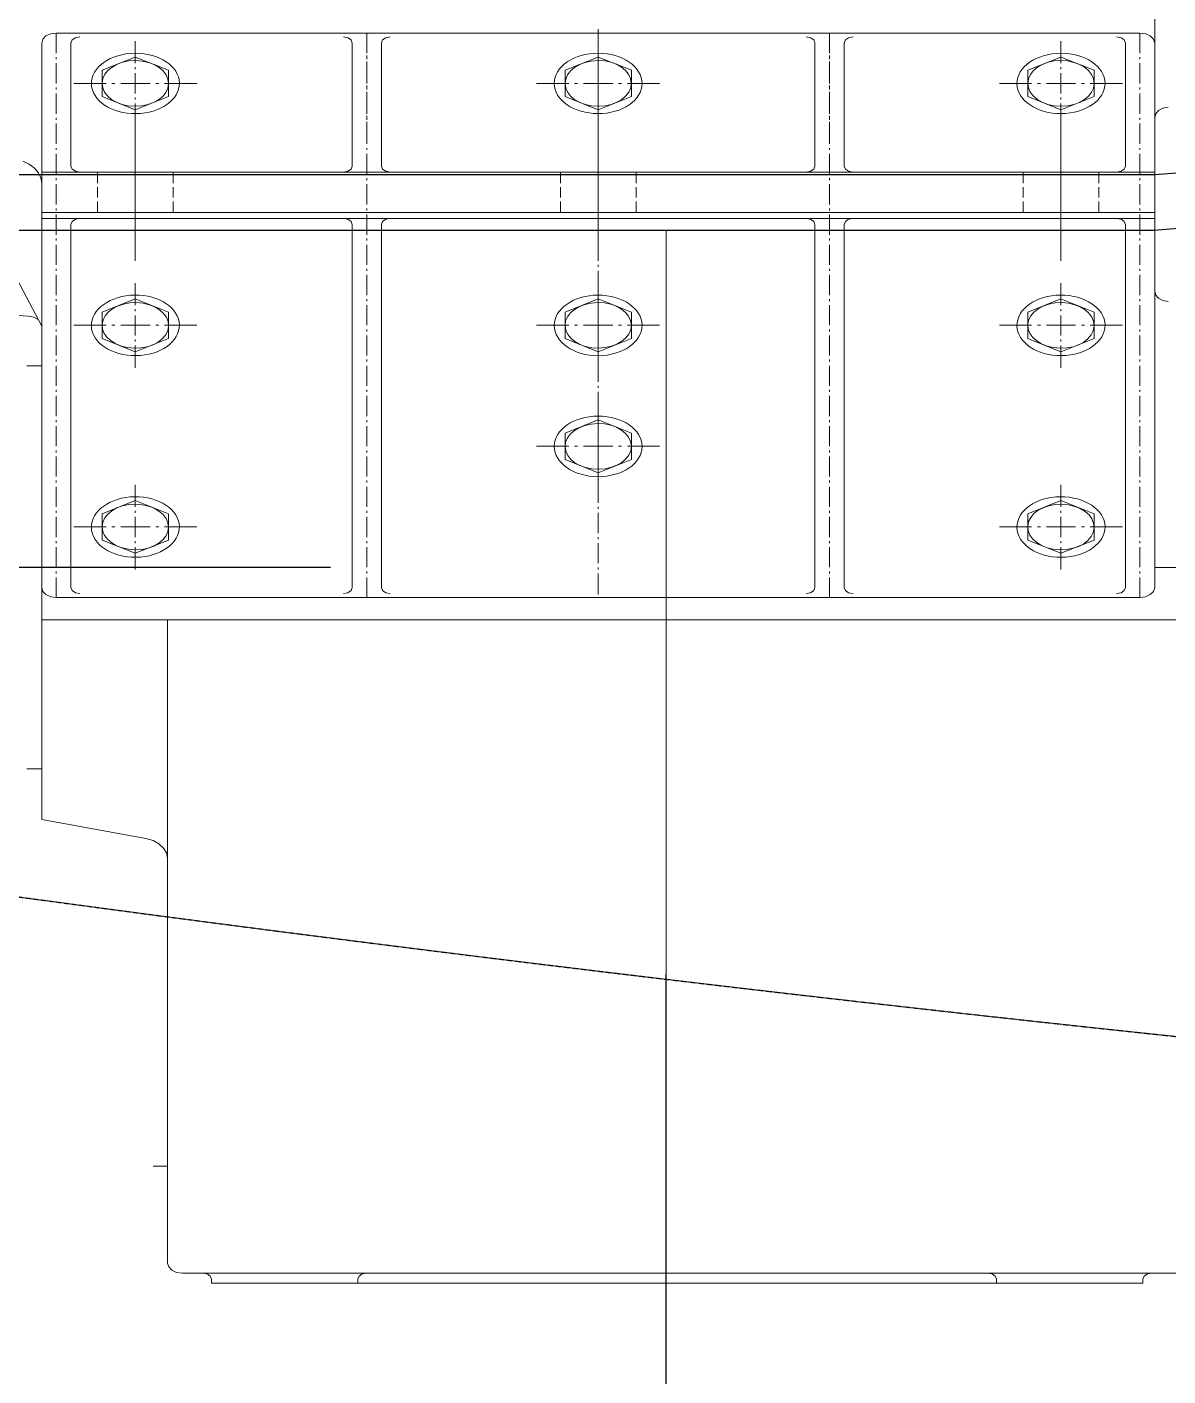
# Model space of a CAD drawing. Header units: inches. Extents: x 23291 to 181956, y 9161 to 51408.
# Drawn here: x 112260 to 112780, y 35980 to 36594 of the extents above; entities that cross this region are included whole.
import ezdxf

# ---------------------------------------------------------------- set-up
doc = ezdxf.new("R2010")
doc.units = ezdxf.units.IN
doc.header["$MEASUREMENT"] = 0
doc.linetypes.add('CENTER', pattern=[2, 1.25, -0.25, 0.25, -0.25])
doc.linetypes.add('HIDDEN2', pattern=[0.1875, 0.125, -0.0625])
doc.layers.add('1', color=3, linetype='Continuous')
doc.layers.add('Floor', color=3, linetype='Continuous')
doc.layers.add('Dim', color=6, linetype='Continuous', lineweight=13)

# ---------------------------------------------------------------- blocks, each defined once
blk = doc.blocks.new('5')
at = {"layer": '1', "lineweight": 13}
for p, q in [((224.99712, -22.33207), (224.99712, -21.90107)), ((224.53773, -22.11195), (224.53977, -22.11104)), ((224.53977, -22.11104), (224.54201, -22.11076)), ((224.99102, -22.11076), (224.54201, -22.11076)), ((224.54201, -22.11076), (224.54201, -22.11909)), ((224.67067, -22.11832), (224.67067, -22.11076)), ((224.67067, -22.11076), (224.67067, -22.11909)), ((224.76657, -22.10908), (224.76657, -22.11741)), ((224.86245, -22.11909), (224.86245, -22.11076)), ((224.86245, -22.11076), (224.86245, -22.11832)), ((224.99102, -22.11909), (224.99102, -22.11076)), ((224.99102, -22.11076), (224.99338, -22.11104)), ((224.99338, -22.11104), (224.9953, -22.11195)), ((224.536, -22.11489), (224.53641, -22.11328)), ((224.536, -22.3404), (224.536, -22.11489)), ((224.53641, -22.11328), (224.53773, -22.11195)), ((224.54812, -22.11489), (224.54861, -22.11363)), ((224.54812, -22.16586), (224.54812, -22.11489)), ((224.54861, -22.11363), (224.54995, -22.11272)), ((224.54995, -22.11272), (224.55178, -22.11237)), ((224.57478, -22.11405), (224.57478, -22.12329)), ((224.57478, -22.11524), (224.57478, -22.12329)), ((224.66101, -22.11237), (224.66283, -22.11272)), ((224.66283, -22.11272), (224.66415, -22.11363)), ((224.66415, -22.11363), (224.66457, -22.11489)), ((224.66458, -22.11489), (224.66458, -22.16586)), ((224.67679, -22.11489), (224.6772, -22.11363)), ((224.67679, -22.16586), (224.67679, -22.11489)), ((224.6772, -22.11363), (224.67851, -22.11272)), ((224.67851, -22.11272), (224.68033, -22.11237)), ((224.76657, -22.11524), (224.76657, -22.12329)), ((224.85268, -22.11237), (224.85452, -22.11272)), ((224.85452, -22.11272), (224.85584, -22.11363)), ((224.85584, -22.11363), (224.85635, -22.11489)), ((224.85635, -22.11489), (224.85635, -22.16586)), ((224.86846, -22.11489), (224.86897, -22.11363)), ((224.86846, -22.16586), (224.86846, -22.11489)), ((224.86897, -22.11363), (224.8703, -22.11272)), ((224.8703, -22.11272), (224.87214, -22.11237)), ((224.95824, -22.11405), (224.95824, -22.12329)), ((224.95824, -22.11524), (224.95824, -22.12329)), ((224.98134, -22.11237), (224.98319, -22.11272)), ((224.98319, -22.11272), (224.98451, -22.11363)), ((224.98451, -22.11363), (224.98502, -22.11489)), ((224.98502, -22.11489), (224.98502, -22.16586)), ((224.9953, -22.11195), (224.99663, -22.11328)), ((224.99663, -22.11328), (224.99712, -22.11489)), ((224.99712, -22.11489), (224.99712, -22.3404)), ((224.54201, -22.12077), (224.54201, -22.12161)), ((224.56103, -22.12616), (224.57478, -22.12069)), ((224.57478, -22.1207), (224.58852, -22.12616)), ((224.67067, -22.12), (224.67067, -22.12085)), ((224.67067, -22.12077), (224.67067, -22.12161)), ((224.67067, -22.12252), (224.67067, -22.13086)), ((224.75282, -22.12616), (224.76656, -22.12069)), ((224.76657, -22.11909), (224.76657, -22.11993)), ((224.76657, -22.1207), (224.7803, -22.12616)), ((224.76657, -22.12161), (224.76657, -22.12994)), ((224.86245, -22.12), (224.86245, -22.12085)), ((224.86245, -22.12077), (224.86245, -22.12161)), ((224.86245, -22.12252), (224.86245, -22.13086)), ((224.94451, -22.12616), (224.95825, -22.12069)), ((224.95824, -22.1207), (224.97199, -22.12616)), ((224.99102, -22.12077), (224.99102, -22.12161)), ((224.54201, -22.12329), (224.54201, -22.13162)), ((224.56103, -22.13709), (224.56103, -22.12616)), ((224.57478, -22.12574), (224.57478, -22.1249)), ((224.57478, -22.1249), (224.57478, -22.12574)), ((224.57478, -22.13576), (224.57478, -22.12742)), ((224.57478, -22.12742), (224.57478, -22.13576)), ((224.58851, -22.12616), (224.58851, -22.13709)), ((224.67067, -22.12329), (224.67067, -22.13162)), ((224.75282, -22.13709), (224.75282, -22.12616)), ((224.76657, -22.1249), (224.76657, -22.12574)), ((224.76657, -22.12742), (224.76657, -22.13576)), ((224.78031, -22.12616), (224.78031, -22.13709)), ((224.86245, -22.12329), (224.86245, -22.13162)), ((224.94451, -22.13709), (224.94451, -22.12616)), ((224.95824, -22.12574), (224.95824, -22.1249)), ((224.95824, -22.1249), (224.95824, -22.12574)), ((224.95824, -22.13576), (224.95824, -22.12742)), ((224.95824, -22.12742), (224.95824, -22.13576)), ((224.97199, -22.12616), (224.97199, -22.13709)), ((224.99102, -22.12329), (224.99102, -22.13162)), ((224.54201, -22.1333), (224.54201, -22.13414)), ((224.56268, -22.13162), (224.54934, -22.13162)), ((224.55095, -22.13162), (224.56268, -22.13162)), ((224.56511, -22.13162), (224.56633, -22.13162)), ((224.56633, -22.13162), (224.56511, -22.13162)), ((224.56878, -22.13162), (224.5809, -22.13162)), ((224.5809, -22.13162), (224.56878, -22.13162)), ((224.58334, -22.13162), (224.58456, -22.13162)), ((224.58456, -22.13162), (224.58334, -22.13162)), ((224.60033, -22.13162), (224.5869, -22.13162)), ((224.5986, -22.13162), (224.5869, -22.13162)), ((224.67067, -22.13254), (224.67067, -22.13338)), ((224.67067, -22.1333), (224.67067, -22.13414)), ((224.75445, -22.13162), (224.74102, -22.13162)), ((224.74275, -22.13162), (224.75445, -22.13162)), ((224.7568, -22.13162), (224.75801, -22.13162)), ((224.75801, -22.13162), (224.7568, -22.13162)), ((224.76046, -22.13162), (224.77257, -22.13162)), ((224.77257, -22.13162), (224.76046, -22.13162)), ((224.76657, -22.13162), (224.76657, -22.13247)), ((224.77501, -22.13162), (224.77623, -22.13162)), ((224.77623, -22.13162), (224.77501, -22.13162)), ((224.79039, -22.13162), (224.77867, -22.13162)), ((224.79201, -22.13162), (224.77868, -22.13162)), ((224.86245, -22.13254), (224.86245, -22.13338)), ((224.86245, -22.1333), (224.86245, -22.13414)), ((224.94613, -22.13162), (224.93279, -22.13162)), ((224.93443, -22.13162), (224.94613, -22.13162)), ((224.94858, -22.13162), (224.94981, -22.13162)), ((224.94981, -22.13162), (224.94858, -22.13162)), ((224.95225, -22.13162), (224.96434, -22.13162)), ((224.96434, -22.13162), (224.95225, -22.13162)), ((224.9668, -22.13162), (224.96802, -22.13162)), ((224.96802, -22.13162), (224.9668, -22.13162)), ((224.98378, -22.13162), (224.97037, -22.13162)), ((224.98207, -22.13162), (224.97037, -22.13162)), ((224.99102, -22.1333), (224.99102, -22.13414)), ((224.54201, -22.13575), (224.54201, -22.14416)), ((224.57478, -22.14255), (224.56104, -22.13709)), ((224.58851, -22.13709), (224.57478, -22.14255)), ((224.57478, -22.13828), (224.57478, -22.13743)), ((224.57478, -22.13743), (224.57478, -22.13828)), ((224.67067, -22.13506), (224.67067, -22.14338)), ((224.67067, -22.13575), (224.67067, -22.14416)), ((224.76657, -22.14255), (224.75283, -22.13709)), ((224.76657, -22.13414), (224.76657, -22.14247)), ((224.78031, -22.13709), (224.76657, -22.14255)), ((224.76657, -22.13743), (224.76657, -22.13828)), ((224.86245, -22.13506), (224.86245, -22.14338)), ((224.86245, -22.13575), (224.86245, -22.14416)), ((224.95824, -22.14255), (224.94451, -22.13709)), ((224.95824, -22.13828), (224.95824, -22.13743)), ((224.95824, -22.13743), (224.95824, -22.13828)), ((224.97199, -22.13709), (224.95825, -22.14255)), ((224.99102, -22.13575), (224.99102, -22.14416)), ((224.57478, -22.14801), (224.57478, -22.13996)), ((224.57478, -22.13996), (224.57478, -22.14913)), ((224.67067, -22.14507), (224.67067, -22.14591)), ((224.76657, -22.13996), (224.76657, -22.14801)), ((224.76657, -22.14416), (224.76657, -22.145)), ((224.86245, -22.14507), (224.86245, -22.14591)), ((224.95824, -22.14801), (224.95824, -22.13996)), ((224.95824, -22.13996), (224.95824, -22.14913)), ((224.99712, -22.1457), (224.99754, -22.14416)), ((224.99754, -22.14416), (224.99865, -22.1429)), ((224.99865, -22.1429), (225.0005, -22.14191)), ((225.0005, -22.14191), (225.00263, -22.14149)), ((224.54201, -22.14583), (224.54201, -22.14668)), ((224.54201, -22.14828), (224.54201, -22.15669)), ((224.57478, -22.15585), (224.57478, -22.14828)), ((224.67067, -22.14583), (224.67067, -22.14668)), ((224.67067, -22.14759), (224.67067, -22.15522)), ((224.67067, -22.14828), (224.67067, -22.15669)), ((224.76657, -22.14668), (224.76657, -22.15501)), ((224.76657, -22.15585), (224.76657, -22.14828)), ((224.86245, -22.14583), (224.86245, -22.14668)), ((224.86245, -22.14759), (224.86245, -22.15522)), ((224.86245, -22.14828), (224.86245, -22.15669)), ((224.95824, -22.15585), (224.95824, -22.14828)), ((224.99102, -22.14583), (224.99102, -22.14668)), ((224.99102, -22.14828), (224.99102, -22.15669)), ((224.57478, -22.16047), (224.57478, -22.15256)), ((224.76657, -22.16047), (224.76657, -22.15256)), ((224.95824, -22.16047), (224.95824, -22.15256)), ((224.54201, -22.15837), (224.54201, -22.15914)), ((224.54201, -22.16082), (224.54201, -22.16922)), ((224.57478, -22.15837), (224.57478, -22.15753)), ((224.57478, -22.16838), (224.57478, -22.15998)), ((224.67067, -22.15837), (224.67067, -22.15914)), ((224.67067, -22.16082), (224.67067, -22.16922)), ((224.76657, -22.15669), (224.76657, -22.15753)), ((224.76657, -22.15837), (224.76657, -22.15753)), ((224.76657, -22.15914), (224.76657, -22.16754)), ((224.76657, -22.16838), (224.76657, -22.15998)), ((224.86245, -22.15837), (224.86245, -22.15914)), ((224.86245, -22.16082), (224.86245, -22.16922)), ((224.95824, -22.15837), (224.95824, -22.15753)), ((224.95824, -22.16838), (224.95824, -22.15998)), ((224.99102, -22.15837), (224.99102, -22.15914)), ((224.99102, -22.16082), (224.99102, -22.16922)), ((224.49977, -22.16362), (224.53601, -22.2321)), ((224.52825, -22.16376), (224.53081, -22.16509)), ((224.53081, -22.16509), (224.53305, -22.1667)), ((224.53305, -22.1667), (224.53468, -22.16859)), ((224.54861, -22.16712), (224.54811, -22.16586)), ((224.54995, -22.16803), (224.54861, -22.16712)), ((224.57478, -22.16299), (224.57478, -22.16215)), ((224.57478, -22.173), (224.57478, -22.16467)), ((224.66415, -22.16712), (224.66284, -22.16803)), ((224.66458, -22.16586), (224.66415, -22.16712)), ((224.6772, -22.16712), (224.67679, -22.16586)), ((224.67852, -22.16803), (224.6772, -22.16712)), ((224.76657, -22.16299), (224.76657, -22.16215)), ((224.76657, -22.173), (224.76657, -22.16467)), ((224.85584, -22.16712), (224.85452, -22.16803)), ((224.85635, -22.16586), (224.85584, -22.16712)), ((224.86897, -22.16712), (224.86846, -22.16586)), ((224.8703, -22.16803), (224.86897, -22.16712)), ((224.95824, -22.16299), (224.95824, -22.16215)), ((224.95824, -22.173), (224.95824, -22.16467)), ((224.98451, -22.16712), (224.98319, -22.16803)), ((224.98502, -22.16586), (224.98451, -22.16712)), ((224.53468, -22.16859), (224.53559, -22.17069)), ((224.53559, -22.17069), (224.536, -22.17287)), ((224.99712, -22.16838), (224.536, -22.16838)), ((224.536, -22.17286), (224.536, -22.43646)), ((224.54201, -22.1709), (224.54201, -22.17168)), ((224.55178, -22.16838), (224.54995, -22.16803)), ((224.55911, -22.17293), (224.55911, -22.16838)), ((224.57478, -22.1709), (224.57478, -22.17006)), ((224.57478, -22.18091), (224.57478, -22.17251)), ((224.59046, -22.17293), (224.59046, -22.16838)), ((224.66284, -22.16803), (224.66101, -22.16838)), ((224.67067, -22.1709), (224.67067, -22.17168)), ((224.68033, -22.16838), (224.67852, -22.16803)), ((224.75088, -22.17293), (224.75088, -22.16838)), ((224.76657, -22.16922), (224.76657, -22.17006)), ((224.76657, -22.1709), (224.76657, -22.17006)), ((224.76657, -22.17167), (224.76657, -22.18007)), ((224.76657, -22.18091), (224.76657, -22.17251)), ((224.78224, -22.17293), (224.78224, -22.16838)), ((224.85452, -22.16803), (224.85268, -22.16838)), ((224.86245, -22.1709), (224.86245, -22.17168)), ((224.87213, -22.16838), (224.8703, -22.16803)), ((224.94267, -22.17293), (224.94267, -22.16838)), ((224.95824, -22.1709), (224.95824, -22.17006)), ((224.95824, -22.18091), (224.95824, -22.17251)), ((224.97393, -22.17293), (224.97393, -22.16838)), ((224.98319, -22.16803), (224.98134, -22.16838)), ((224.99102, -22.1709), (224.99102, -22.17168)), ((224.54201, -22.17335), (224.54201, -22.18176)), ((224.55911, -22.17881), (224.55911, -22.17461)), ((224.57478, -22.17552), (224.57478, -22.17468)), ((224.57478, -22.18553), (224.57478, -22.1772)), ((224.59046, -22.17881), (224.59046, -22.17461)), ((224.67067, -22.17335), (224.67067, -22.18176)), ((224.75088, -22.17881), (224.75088, -22.17461)), ((224.76657, -22.17552), (224.76657, -22.17468)), ((224.76657, -22.18553), (224.76657, -22.1772)), ((224.78224, -22.17881), (224.78224, -22.17461)), ((224.86245, -22.17335), (224.86245, -22.18176)), ((224.94267, -22.17881), (224.94267, -22.17461)), ((224.95824, -22.17552), (224.95824, -22.17468)), ((224.95824, -22.18553), (224.95824, -22.1772)), ((224.97393, -22.17881), (224.97393, -22.17461)), ((224.99102, -22.17335), (224.99102, -22.18176)), ((224.54201, -22.18337), (224.54201, -22.18421)), ((224.55911, -22.18504), (224.55911, -22.18049)), ((224.57478, -22.18337), (224.57478, -22.1826)), ((224.59046, -22.18504), (224.59046, -22.18049)), ((224.67067, -22.18337), (224.67067, -22.18421)), ((224.75088, -22.18504), (224.75088, -22.18049)), ((224.76657, -22.18176), (224.76657, -22.1826)), ((224.76657, -22.18337), (224.76657, -22.1826)), ((224.78224, -22.18504), (224.78224, -22.18049)), ((224.86245, -22.18337), (224.86245, -22.18421)), ((224.94267, -22.18504), (224.94267, -22.18049)), ((224.95824, -22.18337), (224.95824, -22.1826)), ((224.97393, -22.18504), (224.97393, -22.18049)), ((224.99102, -22.18337), (224.99102, -22.18421)), ((224.536, -22.18504), (224.99712, -22.18504)), ((224.536, -22.18757), (224.99712, -22.18757)), ((224.54201, -22.18588), (224.54201, -22.19429)), ((224.54812, -22.19009), (224.54861, -22.18883)), ((224.54861, -22.18883), (224.54995, -22.18791)), ((224.54995, -22.18791), (224.55178, -22.18756)), ((224.57478, -22.19345), (224.57478, -22.18504)), ((224.57478, -22.18806), (224.57478, -22.18722)), ((224.57478, -22.19764), (224.57478, -22.18974)), ((224.66101, -22.18757), (224.66283, -22.18791)), ((224.66283, -22.18791), (224.66415, -22.18883)), ((224.66415, -22.18883), (224.66457, -22.19009)), ((224.67067, -22.18588), (224.67067, -22.19429)), ((224.67679, -22.19009), (224.6772, -22.18883)), ((224.6772, -22.18883), (224.67851, -22.18791)), ((224.67851, -22.18791), (224.68033, -22.18756)), ((224.76657, -22.18421), (224.76657, -22.1926)), ((224.76657, -22.19345), (224.76657, -22.18504)), ((224.76657, -22.18806), (224.76657, -22.18722)), ((224.76657, -22.19764), (224.76657, -22.18974)), ((224.85268, -22.18757), (224.85452, -22.18791)), ((224.85452, -22.18791), (224.85584, -22.18883)), ((224.85584, -22.18883), (224.85635, -22.19009)), ((224.86245, -22.18588), (224.86245, -22.19429)), ((224.86846, -22.19009), (224.86897, -22.18883)), ((224.86897, -22.18883), (224.8703, -22.18791)), ((224.8703, -22.18791), (224.87214, -22.18756)), ((224.95824, -22.19345), (224.95824, -22.18504)), ((224.95824, -22.18806), (224.95824, -22.18722)), ((224.95824, -22.19764), (224.95824, -22.18974)), ((224.98134, -22.18757), (224.98319, -22.18791)), ((224.98319, -22.18791), (224.98451, -22.18883)), ((224.98451, -22.18883), (224.98502, -22.19009)), ((224.99102, -22.18588), (224.99102, -22.19429)), ((224.54812, -22.34041), (224.54812, -22.19009)), ((224.57478, -22.1959), (224.57478, -22.19505)), ((224.66458, -22.19009), (224.66458, -22.34041)), ((224.67679, -22.34041), (224.67679, -22.19009)), ((224.76657, -22.19429), (224.76657, -22.19506)), ((224.76657, -22.1959), (224.76657, -22.19505)), ((224.85635, -22.19009), (224.85635, -22.34041)), ((224.86846, -22.34041), (224.86846, -22.19009)), ((224.95824, -22.1959), (224.95824, -22.19505)), ((224.98502, -22.19009), (224.98502, -22.34041)), ((224.54201, -22.1959), (224.54201, -22.19674)), ((224.54201, -22.19841), (224.54201, -22.20675)), ((224.57478, -22.20514), (224.57478, -22.19758)), ((224.67067, -22.1959), (224.67067, -22.19674)), ((224.67067, -22.19841), (224.67067, -22.20675)), ((224.76657, -22.19674), (224.76657, -22.20514)), ((224.76657, -22.20514), (224.76657, -22.19758)), ((224.86245, -22.1959), (224.86245, -22.19674)), ((224.86245, -22.19841), (224.86245, -22.20675)), ((224.95824, -22.20514), (224.95824, -22.19758)), ((224.99102, -22.1959), (224.99102, -22.19674)), ((224.99102, -22.19841), (224.99102, -22.20675)), ((224.54201, -22.20843), (224.54201, -22.20927)), ((224.54201, -22.21095), (224.54201, -22.21928)), ((224.67067, -22.20843), (224.67067, -22.20927)), ((224.67067, -22.21095), (224.67067, -22.21928)), ((224.76657, -22.20675), (224.76657, -22.20759)), ((224.76657, -22.20927), (224.76657, -22.21767)), ((224.86245, -22.20843), (224.86245, -22.20927)), ((224.86245, -22.21095), (224.86245, -22.21928)), ((224.99102, -22.20843), (224.99102, -22.20927)), ((224.99102, -22.21095), (224.99102, -22.21928)), ((224.57478, -22.21431), (224.57478, -22.22348)), ((224.57478, -22.21543), (224.57478, -22.22348)), ((224.76657, -22.21543), (224.76657, -22.22348)), ((224.95824, -22.21431), (224.95824, -22.22348)), ((224.95824, -22.21543), (224.95824, -22.22348)), ((224.54201, -22.22096), (224.54201, -22.2218)), ((224.56103, -22.22634), (224.57478, -22.22089)), ((224.57478, -22.22089), (224.58852, -22.22635)), ((224.67067, -22.22096), (224.67067, -22.2218)), ((224.75282, -22.22634), (224.76656, -22.22089)), ((224.76657, -22.21928), (224.76657, -22.22012)), ((224.76657, -22.22089), (224.7803, -22.22635)), ((224.76657, -22.2218), (224.76657, -22.2302)), ((224.86245, -22.22096), (224.86245, -22.2218)), ((224.94451, -22.22634), (224.95825, -22.22089)), ((224.95824, -22.22089), (224.97199, -22.22635)), ((224.99102, -22.22096), (224.99102, -22.2218)), ((224.99754, -22.21928), (224.99712, -22.21774)), ((224.99865, -22.22061), (224.99754, -22.21928)), ((225.0005, -22.22152), (224.99865, -22.22061)), ((225.00263, -22.22194), (225.0005, -22.22152)), ((224.49466, -22.22579), (224.5304, -22.22796)), ((224.5304, -22.22796), (224.53274, -22.22845)), ((224.53274, -22.22845), (224.53458, -22.22943)), ((224.54201, -22.22348), (224.54201, -22.23182)), ((224.56103, -22.23727), (224.56103, -22.22634)), ((224.57478, -22.226), (224.57478, -22.22516)), ((224.57478, -22.22516), (224.57478, -22.226)), ((224.57478, -22.23601), (224.57478, -22.22768)), ((224.57478, -22.22768), (224.57478, -22.23601)), ((224.58851, -22.22634), (224.58851, -22.23727)), ((224.67067, -22.22348), (224.67067, -22.23182)), ((224.75282, -22.23727), (224.75282, -22.22634)), ((224.76657, -22.22516), (224.76657, -22.226)), ((224.76657, -22.22768), (224.76657, -22.23601)), ((224.78031, -22.22634), (224.78031, -22.23727)), ((224.86245, -22.22348), (224.86245, -22.23182)), ((224.94451, -22.23727), (224.94451, -22.22634)), ((224.95824, -22.226), (224.95824, -22.22516)), ((224.95824, -22.22516), (224.95824, -22.226)), ((224.95824, -22.23601), (224.95824, -22.22768)), ((224.95824, -22.22768), (224.95824, -22.23601)), ((224.97199, -22.22634), (224.97199, -22.23727)), ((224.99102, -22.22348), (224.99102, -22.23182)), ((224.54201, -22.23349), (224.54201, -22.23433)), ((224.56268, -22.23182), (224.54934, -22.23182)), ((224.55095, -22.23182), (224.56268, -22.23182)), ((224.56511, -22.23182), (224.56633, -22.23182)), ((224.56633, -22.23182), (224.56511, -22.23182)), ((224.56878, -22.23182), (224.5809, -22.23182)), ((224.5809, -22.23182), (224.56878, -22.23182)), ((224.58334, -22.23182), (224.58456, -22.23182)), ((224.58456, -22.23182), (224.58334, -22.23182)), ((224.60033, -22.23182), (224.5869, -22.23182)), ((224.5986, -22.23182), (224.5869, -22.23182)), ((224.67067, -22.23349), (224.67067, -22.23433)), ((224.75445, -22.23182), (224.74102, -22.23182)), ((224.74275, -22.23182), (224.75445, -22.23182)), ((224.7568, -22.23182), (224.75801, -22.23182)), ((224.75801, -22.23182), (224.7568, -22.23182)), ((224.76046, -22.23182), (224.77257, -22.23182)), ((224.77257, -22.23182), (224.76046, -22.23182)), ((224.76657, -22.23182), (224.76657, -22.23265)), ((224.76657, -22.23433), (224.76657, -22.24266)), ((224.77501, -22.23182), (224.77623, -22.23182)), ((224.77623, -22.23182), (224.77501, -22.23182)), ((224.79039, -22.23182), (224.77867, -22.23182)), ((224.79201, -22.23182), (224.77868, -22.23182)), ((224.86245, -22.23349), (224.86245, -22.23433)), ((224.94613, -22.23182), (224.93279, -22.23182)), ((224.93443, -22.23182), (224.94613, -22.23182)), ((224.94858, -22.23182), (224.94981, -22.23182)), ((224.94981, -22.23182), (224.94858, -22.23182)), ((224.95225, -22.23182), (224.96434, -22.23182)), ((224.96434, -22.23182), (224.95225, -22.23182)), ((224.9668, -22.23182), (224.96802, -22.23182)), ((224.96802, -22.23182), (224.9668, -22.23182)), ((224.98378, -22.23182), (224.97037, -22.23182)), ((224.98207, -22.23182), (224.97037, -22.23182)), ((224.99102, -22.23349), (224.99102, -22.23433)), ((224.54201, -22.23601), (224.54201, -22.24435)), ((224.57478, -22.24274), (224.56104, -22.23727)), ((224.58851, -22.23727), (224.57478, -22.24274)), ((224.57478, -22.23854), (224.57478, -22.2377)), ((224.57478, -22.2377), (224.57478, -22.23854)), ((224.67067, -22.23601), (224.67067, -22.24435)), ((224.76657, -22.24274), (224.75283, -22.23727)), ((224.78031, -22.23727), (224.76657, -22.24274)), ((224.76657, -22.2377), (224.76657, -22.23854)), ((224.86245, -22.23601), (224.86245, -22.24435)), ((224.95824, -22.24274), (224.94451, -22.23727)), ((224.95824, -22.23854), (224.95824, -22.2377)), ((224.95824, -22.2377), (224.95824, -22.23854)), ((224.97199, -22.23727), (224.95825, -22.24274)), ((224.99102, -22.23601), (224.99102, -22.24435)), ((224.57478, -22.24827), (224.57478, -22.24021)), ((224.57478, -22.24021), (224.57478, -22.24939)), ((224.76657, -22.24021), (224.76657, -22.24827)), ((224.76657, -22.24435), (224.76657, -22.24519)), ((224.95824, -22.24827), (224.95824, -22.24021)), ((224.95824, -22.24021), (224.95824, -22.24939)), ((224.536, -22.24854), (224.5299, -22.24854)), ((224.54201, -22.24602), (224.54201, -22.24686)), ((224.54201, -22.24854), (224.54201, -22.25687)), ((224.67067, -22.24602), (224.67067, -22.24686)), ((224.67067, -22.24854), (224.67067, -22.25687)), ((224.76657, -22.24686), (224.76657, -22.25519)), ((224.86245, -22.24602), (224.86245, -22.24686)), ((224.86245, -22.24854), (224.86245, -22.25687)), ((224.99102, -22.24602), (224.99102, -22.24686)), ((224.99102, -22.24854), (224.99102, -22.25687)), ((224.54201, -22.25856), (224.54201, -22.2594)), ((224.54201, -22.26108), (224.54201, -22.26941)), ((224.67067, -22.25856), (224.67067, -22.2594)), ((224.67067, -22.26108), (224.67067, -22.26941)), ((224.76657, -22.25688), (224.76657, -22.25772)), ((224.76657, -22.2594), (224.76657, -22.26773)), ((224.86245, -22.25856), (224.86245, -22.2594)), ((224.86245, -22.26108), (224.86245, -22.26941)), ((224.99102, -22.25856), (224.99102, -22.2594)), ((224.99102, -22.26108), (224.99102, -22.26941)), ((224.76657, -22.26556), (224.76657, -22.27361)), ((224.54201, -22.27108), (224.54201, -22.27193)), ((224.67067, -22.27108), (224.67067, -22.27193)), ((224.75282, -22.27648), (224.76656, -22.27101)), ((224.76657, -22.26941), (224.76657, -22.27025)), ((224.76657, -22.27102), (224.7803, -22.27648)), ((224.76657, -22.27193), (224.76657, -22.28026)), ((224.86245, -22.27108), (224.86245, -22.27193)), ((224.99102, -22.27108), (224.99102, -22.27193)), ((224.54201, -22.27361), (224.54201, -22.28193)), ((224.67067, -22.27361), (224.67067, -22.28193)), ((224.75282, -22.2874), (224.75282, -22.27648)), ((224.76657, -22.27529), (224.76657, -22.27613)), ((224.76657, -22.27781), (224.76657, -22.28614)), ((224.78031, -22.27648), (224.78031, -22.2874)), ((224.86245, -22.27361), (224.86245, -22.28193)), ((224.99102, -22.27361), (224.99102, -22.28193)), ((224.54201, -22.28362), (224.54201, -22.28446)), ((224.67067, -22.28362), (224.67067, -22.28446)), ((224.75445, -22.28194), (224.74102, -22.28194)), ((224.74275, -22.28194), (224.75445, -22.28194)), ((224.7568, -22.28194), (224.75801, -22.28194)), ((224.75801, -22.28194), (224.7568, -22.28194)), ((224.76046, -22.28194), (224.77257, -22.28194)), ((224.77257, -22.28194), (224.76046, -22.28194)), ((224.76657, -22.28194), (224.76657, -22.28278)), ((224.76657, -22.28446), (224.76657, -22.29279)), ((224.77501, -22.28194), (224.77623, -22.28194)), ((224.77623, -22.28194), (224.77501, -22.28194)), ((224.79039, -22.28194), (224.77867, -22.28194)), ((224.79201, -22.28194), (224.77868, -22.28194)), ((224.86245, -22.28362), (224.86245, -22.28446)), ((224.99102, -22.28362), (224.99102, -22.28446)), ((224.54201, -22.28614), (224.54201, -22.29448)), ((224.67067, -22.28614), (224.67067, -22.29448)), ((224.76657, -22.29286), (224.75283, -22.2874)), ((224.78031, -22.2874), (224.76657, -22.29287)), ((224.76657, -22.28782), (224.76657, -22.28866)), ((224.76657, -22.29028), (224.76657, -22.29832)), ((224.86245, -22.28614), (224.86245, -22.29448)), ((224.99102, -22.28614), (224.99102, -22.29448)), ((224.76657, -22.29448), (224.76657, -22.29532)), ((224.54201, -22.29615), (224.54201, -22.29699)), ((224.54201, -22.29867), (224.54201, -22.307)), ((224.57478, -22.29783), (224.57478, -22.307)), ((224.57478, -22.307), (224.57478, -22.29896)), ((224.67067, -22.29615), (224.67067, -22.29699)), ((224.67067, -22.29867), (224.67067, -22.307)), ((224.76657, -22.29699), (224.76657, -22.30532)), ((224.86245, -22.29615), (224.86245, -22.29699)), ((224.86245, -22.29867), (224.86245, -22.307)), ((224.95824, -22.29783), (224.95824, -22.307)), ((224.95824, -22.307), (224.95824, -22.29896)), ((224.99102, -22.29615), (224.99102, -22.29699)), ((224.99102, -22.29867), (224.99102, -22.307)), ((224.56103, -22.30987), (224.57478, -22.30441)), ((224.57478, -22.30441), (224.58852, -22.30988)), ((224.76657, -22.307), (224.76657, -22.30785)), ((224.94451, -22.30987), (224.95825, -22.30441)), ((224.95824, -22.30441), (224.97199, -22.30988)), ((224.54201, -22.30869), (224.54201, -22.30953)), ((224.54201, -22.3112), (224.54201, -22.31954)), ((224.56103, -22.32079), (224.56103, -22.30987)), ((224.57478, -22.30953), (224.57478, -22.30869)), ((224.57478, -22.30869), (224.57478, -22.30953)), ((224.57478, -22.31954), (224.57478, -22.3112)), ((224.57478, -22.3112), (224.57478, -22.31954)), ((224.58851, -22.30987), (224.58851, -22.32079)), ((224.67067, -22.30869), (224.67067, -22.30953)), ((224.67067, -22.3112), (224.67067, -22.31954)), ((224.76657, -22.30953), (224.76657, -22.31786)), ((224.86245, -22.30869), (224.86245, -22.30953)), ((224.86245, -22.3112), (224.86245, -22.31954)), ((224.94451, -22.32079), (224.94451, -22.30987)), ((224.95824, -22.30953), (224.95824, -22.30869)), ((224.95824, -22.30869), (224.95824, -22.30953)), ((224.95824, -22.31954), (224.95824, -22.3112)), ((224.95824, -22.3112), (224.95824, -22.31954)), ((224.97199, -22.30987), (224.97199, -22.32079)), ((224.99102, -22.30869), (224.99102, -22.30953)), ((224.99102, -22.3112), (224.99102, -22.31954)), ((224.56268, -22.31534), (224.54934, -22.31534)), ((224.55095, -22.31534), (224.56268, -22.31534)), ((224.56511, -22.31534), (224.56633, -22.31534)), ((224.56633, -22.31534), (224.56511, -22.31534)), ((224.56878, -22.31534), (224.5809, -22.31534)), ((224.5809, -22.31534), (224.56878, -22.31534)), ((224.58334, -22.31534), (224.58456, -22.31534)), ((224.58456, -22.31534), (224.58334, -22.31534)), ((224.60033, -22.31534), (224.5869, -22.31534)), ((224.5986, -22.31534), (224.5869, -22.31534)), ((224.94613, -22.31534), (224.93279, -22.31534)), ((224.93443, -22.31534), (224.94613, -22.31534)), ((224.94858, -22.31534), (224.94981, -22.31534)), ((224.94981, -22.31534), (224.94858, -22.31534)), ((224.95225, -22.31534), (224.96434, -22.31534)), ((224.96434, -22.31534), (224.95225, -22.31534)), ((224.9668, -22.31534), (224.96802, -22.31534)), ((224.96802, -22.31534), (224.9668, -22.31534)), ((224.98378, -22.31534), (224.97037, -22.31534)), ((224.98207, -22.31534), (224.97037, -22.31534)), ((224.54201, -22.32121), (224.54201, -22.32206)), ((224.54201, -22.32374), (224.54201, -22.33206)), ((224.57478, -22.32626), (224.56104, -22.32079)), ((224.58851, -22.32079), (224.57478, -22.32626)), ((224.57478, -22.32206), (224.57478, -22.32121)), ((224.57478, -22.32121), (224.57478, -22.32206)), ((224.57478, -22.33179), (224.57478, -22.32374)), ((224.57478, -22.32374), (224.57478, -22.33291)), ((224.67067, -22.32121), (224.67067, -22.32206)), ((224.67067, -22.32374), (224.67067, -22.33206)), ((224.76657, -22.31954), (224.76657, -22.32037)), ((224.76657, -22.32206), (224.76657, -22.33039)), ((224.86245, -22.32121), (224.86245, -22.32206)), ((224.86245, -22.32374), (224.86245, -22.33206)), ((224.95824, -22.32626), (224.94451, -22.32079)), ((224.95824, -22.32206), (224.95824, -22.32121)), ((224.95824, -22.32121), (224.95824, -22.32206)), ((224.95824, -22.33179), (224.95824, -22.32374)), ((224.95824, -22.32374), (224.95824, -22.33291)), ((224.97199, -22.32079), (224.95825, -22.32626)), ((224.99102, -22.32121), (224.99102, -22.32206)), ((224.99102, -22.32374), (224.99102, -22.33206)), ((224.536, -22.33207), (224.5256, -22.33207)), ((224.54201, -22.33375), (224.54201, -22.33459)), ((224.67067, -22.33375), (224.67067, -22.33459)), ((224.76657, -22.33207), (224.76657, -22.33291)), ((224.76657, -22.33459), (224.76657, -22.34334)), ((224.86245, -22.33375), (224.86245, -22.33459)), ((224.99102, -22.33375), (224.99102, -22.33459)), ((225.02869, -22.33207), (224.99712, -22.33207)), ((224.53641, -22.34201), (224.536, -22.3404)), ((224.54201, -22.33627), (224.54201, -22.34461)), ((224.54861, -22.34166), (224.54811, -22.3404)), ((224.66458, -22.3404), (224.66415, -22.34166)), ((224.67067, -22.33627), (224.67067, -22.34461)), ((224.6772, -22.34166), (224.67679, -22.3404)), ((224.85635, -22.3404), (224.85584, -22.34166)), ((224.86245, -22.33627), (224.86245, -22.34461)), ((224.86897, -22.34166), (224.86846, -22.3404)), ((224.98502, -22.3404), (224.98451, -22.34166)), ((224.99102, -22.33627), (224.99102, -22.34461)), ((224.99712, -22.3404), (224.99662, -22.34201)), ((224.53773, -22.34334), (224.53641, -22.34201)), ((224.53977, -22.34425), (224.53773, -22.34334)), ((224.54201, -22.34461), (224.53977, -22.34425)), ((224.99102, -22.34461), (224.54201, -22.34461)), ((224.54995, -22.34257), (224.54861, -22.34166)), ((224.55178, -22.34292), (224.54995, -22.34257)), ((224.66284, -22.34257), (224.66101, -22.34292)), ((224.66415, -22.34166), (224.66284, -22.34257)), ((224.67852, -22.34257), (224.6772, -22.34166)), ((224.68033, -22.34292), (224.67852, -22.34257)), ((224.85452, -22.34257), (224.85268, -22.34292)), ((224.85584, -22.34166), (224.85452, -22.34257)), ((224.8703, -22.34257), (224.86897, -22.34166)), ((224.87213, -22.34292), (224.8703, -22.34257)), ((224.98319, -22.34257), (224.98134, -22.34292)), ((224.98451, -22.34166), (224.98319, -22.34257)), ((224.99337, -22.34425), (224.99103, -22.34461)), ((224.99529, -22.34334), (224.99337, -22.34425)), ((224.99662, -22.34201), (224.99529, -22.34334)), ((225.02869, -22.35377), (224.536, -22.35377)), ((224.58812, -22.62024), (224.58812, -22.35377)), ((224.536, -22.41559), (224.5299, -22.41559)), ((224.536, -22.43646), (224.57915, -22.44444)), ((224.57915, -22.44443), (224.58212, -22.44528)), ((224.58212, -22.44528), (224.58456, -22.4466)), ((224.58456, -22.4466), (224.58649, -22.44837)), ((224.58649, -22.44837), (224.58771, -22.45032)), ((224.58771, -22.45032), (224.58812, -22.45249)), ((224.58812, -22.58013), (224.58212, -22.58013)), ((224.58863, -22.62185), (224.58813, -22.62025)), ((224.58996, -22.62318), (224.58863, -22.62185)), ((224.59188, -22.62409), (224.58996, -22.62318)), ((224.59424, -22.62437), (224.59188, -22.62409)), ((225.01046, -22.62437), (224.59423, -22.62437)), ((224.60268, -22.62437), (224.6045, -22.62472)), ((224.6045, -22.62472), (224.60582, -22.62563)), ((224.60582, -22.62563), (224.60634, -22.62689)), ((224.66701, -22.62689), (224.66751, -22.62562)), ((224.66751, -22.62562), (224.66884, -22.62472)), ((224.66884, -22.62472), (224.67068, -22.62437)), ((224.92791, -22.62437), (224.92975, -22.62472)), ((224.92975, -22.62472), (224.93108, -22.62563)), ((224.93108, -22.62563), (224.93156, -22.62689)), ((224.99225, -22.62689), (224.99276, -22.62562)), ((224.99276, -22.62562), (224.99407, -22.62472)), ((224.99407, -22.62472), (224.99591, -22.62437)), ((224.60634, -22.62689), (224.60634, -22.62857)), ((224.60634, -22.62857), (224.99225, -22.62857)), ((224.66701, -22.62857), (224.66701, -22.62689)), ((224.93156, -22.62689), (224.93156, -22.62857)), ((224.99225, -22.62857), (224.99225, -22.62689))]:
    blk.add_line(p, q, dxfattribs=at)
at = {"layer": '1', "lineweight": 13, "extrusion": (0, 0, -1)}
for centre, major_axis, ratio, start_param, end_param in [((224.57482, -22.13162), (0.01825, 0.00006), 0.685578, 1.560211, 7.843396), ((224.57479, -22.1316), (-0.01376, 0.00003), 0.687929, 0.007957, 6.291142), ((224.76654, -22.13161), (-0.01819, 0.00001), 0.687983, 0.001489, 6.284674), ((224.76655, -22.1316), (0.01373, 0.0001), 0.690257, 1.542908209798151, 7.826093516977737), ((224.95828, -22.13162), (0.01826, 0.00003), 0.684913, 1.564533, 7.847718), ((224.95826, -22.1316), (-0.01375, 0.00002), 0.688762, 0.004832227069197614, 6.288017534248784), ((224.57481, -22.23184), (0.01824, 0.00007), 0.687691, 1.556436, 7.839621), ((224.5748, -22.23184), (-0.01377, 0.00011), 0.685475, 0.026125, 6.30931), ((224.76654, -22.23184), (0.01819, 0.00001), 0.690109, 1.568931, 7.852116), ((224.76656, -22.23183), (0.01374, 0.00003), 0.687853, 1.563916, 7.847101), ((224.95828, -22.23184), (0.01825, 0.00005), 0.687025, 1.561015, 7.8442), ((224.95827, -22.23184), (-0.01376, 0.00009), 0.686313, 0.023459, 6.306644), ((224.76654, -22.28196), (-0.01819, 0), 0.690216, 0.000333, 6.283518), ((224.76656, -22.28196), (0.01374, 0.00003), 0.688214, 1.563011, 7.846196), ((224.57481, -22.31536), (0.01824, 0.00008), 0.687747, 1.556024, 7.839209), ((224.5748, -22.31536), (-0.01377, 0.00011), 0.685196, 0.02773328096622296, 6.310918588145809), ((224.95828, -22.31537), (0.01825, 0.00005), 0.687081, 1.560617, 7.843802), ((224.95827, -22.31536), (-0.01376, 0.0001), 0.686034, 0.025111, 6.308296)]:
    blk.add_ellipse(centre, major_axis=major_axis, ratio=ratio, start_param=start_param, end_param=end_param, dxfattribs=at)
blk = doc.blocks.new('hhh')
at = {"linetype": 'CENTER'}
blk.add_line((217.30265, -17.13441), (224.11065, -17.13441), dxfattribs=at)

msp = doc.modelspace()

# ---------------------------------------------------------------- linework, layer by layer
for p, q in [((113119.86, 36554.44), (112774.3, 36526.83)), ((112774.3, 36526.83), (111865.17, 36526.83)), ((113119.6, 36529.21), (112774.04, 36501.6)), ((112774.04, 36501.6), (111864.92, 36501.6))]:
    msp.add_line(p, q)
msp.add_open_spline([(102008.15, 38756.27), (103204.48, 38248.03), (105131.89, 37390.91), (109175.85, 35826.99), (112823.77, 35070.29), (117769.55, 35070.29), (121406.78, 35085.26), (123831.05, 35070.17)], degree=3, knots=[0, 0, 0, 0, 3.550687, 7.088547, 10.454406, 13.763203, 20.376363, 20.376363, 20.376363, 20.376363])
msp.add_open_spline([(102008.15, 38756.27), (103204.48, 38248.03), (105131.89, 37390.91), (109175.85, 35826.99), (112823.77, 35070.29), (117769.55, 35070.29), (121406.78, 35085.26), (123831.05, 35070.17)], degree=3, knots=[0, 0, 0, 0, 3.550687, 7.088547, 10.454406, 13.763203, 20.376363, 20.376363, 20.376363, 20.376363])
at = {"linetype": 'HIDDEN2'}
msp.add_open_spline([(111946.58, 36242.63), (112254.22, 36195.54), (113645.9, 36018.67), (115070.65, 36005.08), (116178.66, 36005.29)], degree=3, knots=[9.608878, 9.608878, 9.608878, 9.608878, 10.454406, 13.444137, 13.444137, 13.444137, 13.444137], dxfattribs=at)
at = {"layer": 'Dim'}
for p, q in [((112551.58, 36526.83), (112551.58, 36527.21)), ((112551.58, 36160.37), (112551.58, 36501.6))]:
    msp.add_line(p, q, dxfattribs=at)
at = {"layer": 'Floor'}
msp.add_line((112551.58, 35070.29), (112551.58, 36162.7), dxfattribs=at)

# ---------------------------------------------------------------- block references
at = {"xscale": 1100, "yscale": 1100, "zscale": 1100}
msp.add_blockref('hhh', (-134123.08, 55195.93), dxfattribs=at)
at = {"layer": 'Dim', "xscale": 1100, "yscale": 1100, "zscale": 1100}
msp.add_blockref('5', (-134722.54, 60913.32), dxfattribs=at)

doc.saveas('drawing.dxf')
